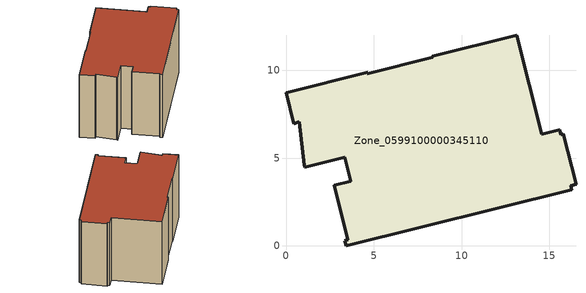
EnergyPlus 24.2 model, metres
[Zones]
Zone_0599100000345110
 floor ground (C_G): 2.74,3.46 3.69,3.69 3.35,5.07 1.06,4.5 1.04,4.59 0.76,7.06 0.44,6.97 0,8.74 4.67,9.9 4.62,9.82 8.36,10.74 8.34,10.82 13.15,12.02 14.56,6.37 15.59,6.62 15.64,6.34 15.81,6.4 16.52,3.52 16.23,3.45 16.28,3.21 3.43,0 3.35,0.31 3.52,0.35 z0
 wall outside (C_F): 3.69,3.69 2.74,3.46 3.52,0.35 3.35,0.31 3.43,0 16.28,3.21 16.23,3.45 16.52,3.52 15.81,6.4 15.64,6.34 15.59,6.62 14.56,6.37 13.15,12.02 8.34,10.82 8.36,10.74 4.62,9.82 4.67,9.9 0,8.74 0.44,6.97 0.76,7.06 1.04,4.59 1.06,4.5 3.35,5.07 3.69,3.69 z0:8.52
 roof outside (C_R): 16.28,3.21 16.23,3.45 16.52,3.52 15.81,6.4 15.64,6.34 15.59,6.62 14.56,6.37 13.15,12.02 8.34,10.82 8.36,10.74 4.62,9.82 4.67,9.9 0,8.74 0.44,6.97 0.76,7.06 1.04,4.59 1.06,4.5 3.35,5.07 3.69,3.69 2.74,3.46 3.52,0.35 3.35,0.31 3.43,0 z8.52
[BUILDING]
Pand.0599100000345110: North Axis=0; Terrain=City; Loads Convergence Tolerance Value=0.04; Temperature Convergence Tolerance Value=0.4; Solar Distribution=FullExterior; Maximum Number of Warmup Days=25; Minimum Number of Warmup Days=1
[Site:Location]
Rotterdam.The.Hague.AP_ZH_NLD Design_Conditions: Latitude=51.96; Longitude=4.45; Time Zone=1; Elevation=-4.5
[SITE:GROUNDTEMPERATURE:BUILDINGSURFACE]
18, 18, 18, 18, 18, 18, 18, 18, 18, 18, 18, 18
[MATERIAL] Thermal Absorptance=0.9; Solar Absorptance=0.7; Visible Absorptance=0.7
Name | Roughness | Thickness | Conductivity | Density | Specific Heat
G.D.1992-2005 | MediumSmooth | 0.15 | 0.06 | 540 | 1210
F.D.1992-2005 | Rough | 0.3 | 0.12 | 1920 | 840
R.D.1992-2005 | MediumRough | 0.2 | 0.08 | 1500 | 1000
[CONSTRUCTION]
C_G: G.D.1992-2005
C_F: F.D.1992-2005
C_R: R.D.1992-2005
[ZONE]
Zone_0599100000345110: Type=1; Multiplier=1; Ceiling Height=Autocalculate; Volume=Autocalculate; Floor Area=autocalculate; Part of Total Floor Area=Yes
[ZONEINFILTRATION:DESIGNFLOWRATE]
Infil_Zone_0599100000345110: Zone or ZoneList or Space or SpaceList=Zone_0599100000345110; Schedule=AlwaysOn; Design Flow Rate Calculation Method=Flow/Area; Flow Rate per Floor Area=0.0021; Constant Term Coefficient=1; Temperature Term Coefficient=0; Velocity Term Coefficient=0; Velocity Squared Term Coefficient=0
[HVACTEMPLATE:ZONE:IDEALLOADSAIRSYSTEM]
Zone_0599100000345110: Maximum Heating Supply Air Temperature=50; Minimum Cooling Supply Air Temperature=13; Maximum Heating Supply Air Humidity Ratio=0.0156; Minimum Cooling Supply Air Humidity Ratio=0.0077; Heating Limit=NoLimit; Cooling Limit=NoLimit; Dehumidification Control Type=ConstantSensibleHeatRatio; Cooling Sensible Heat Ratio=0.7; Dehumidification Setpoint=60; Humidification Control Type=None; Humidification Setpoint=30; Outdoor Air Method=None; Outdoor Air Flow Rate per Person=0.00944; Outdoor Air Flow Rate per Zone Floor Area=0; Outdoor Air Flow Rate per Zone=0; Demand Controlled Ventilation Type=None; Outdoor Air Economizer Type=NoEconomizer; Heat Recovery Type=None; Sensible Heat Recovery Effectiveness=0.7; Latent Heat Recovery Effectiveness=0.65
[ZONECONTROL:THERMOSTAT]
ThermostatControl_Zone_0599100000345110: Zone or ZoneList=Zone_0599100000345110; Control Type Schedule=DualSetpointControlType; Control 1=Thermostat_Zone_0599100000345110; Temperature Difference Between Cutout And Setpoint=0
[THERMOSTATSETPOINT:DUALSETPOINT]
Thermostat_Zone_0599100000345110: Heating Setpoint Temperature Schedule=HeatingSetpoint_Zone_0599100000345110; Cooling Setpoint Temperature Schedule=CoolingSetpoint_Zone_0599100000345110
[SCHEDULE:COMPACT]
HeatingSetpoint_Zone_0599100000345110: Through: 12/31, For: AllDays, Until: 24:00, 21
CoolingSetpoint_Zone_0599100000345110: Through: 12/31, For: AllDays, Until: 24:00, 24
DualSetpointControlType: Through: 12/31, For: AllDays, Until: 24:00, 4
AlwaysOn: Through: 12/31, For: AllDays, Until: 24:00, 1
